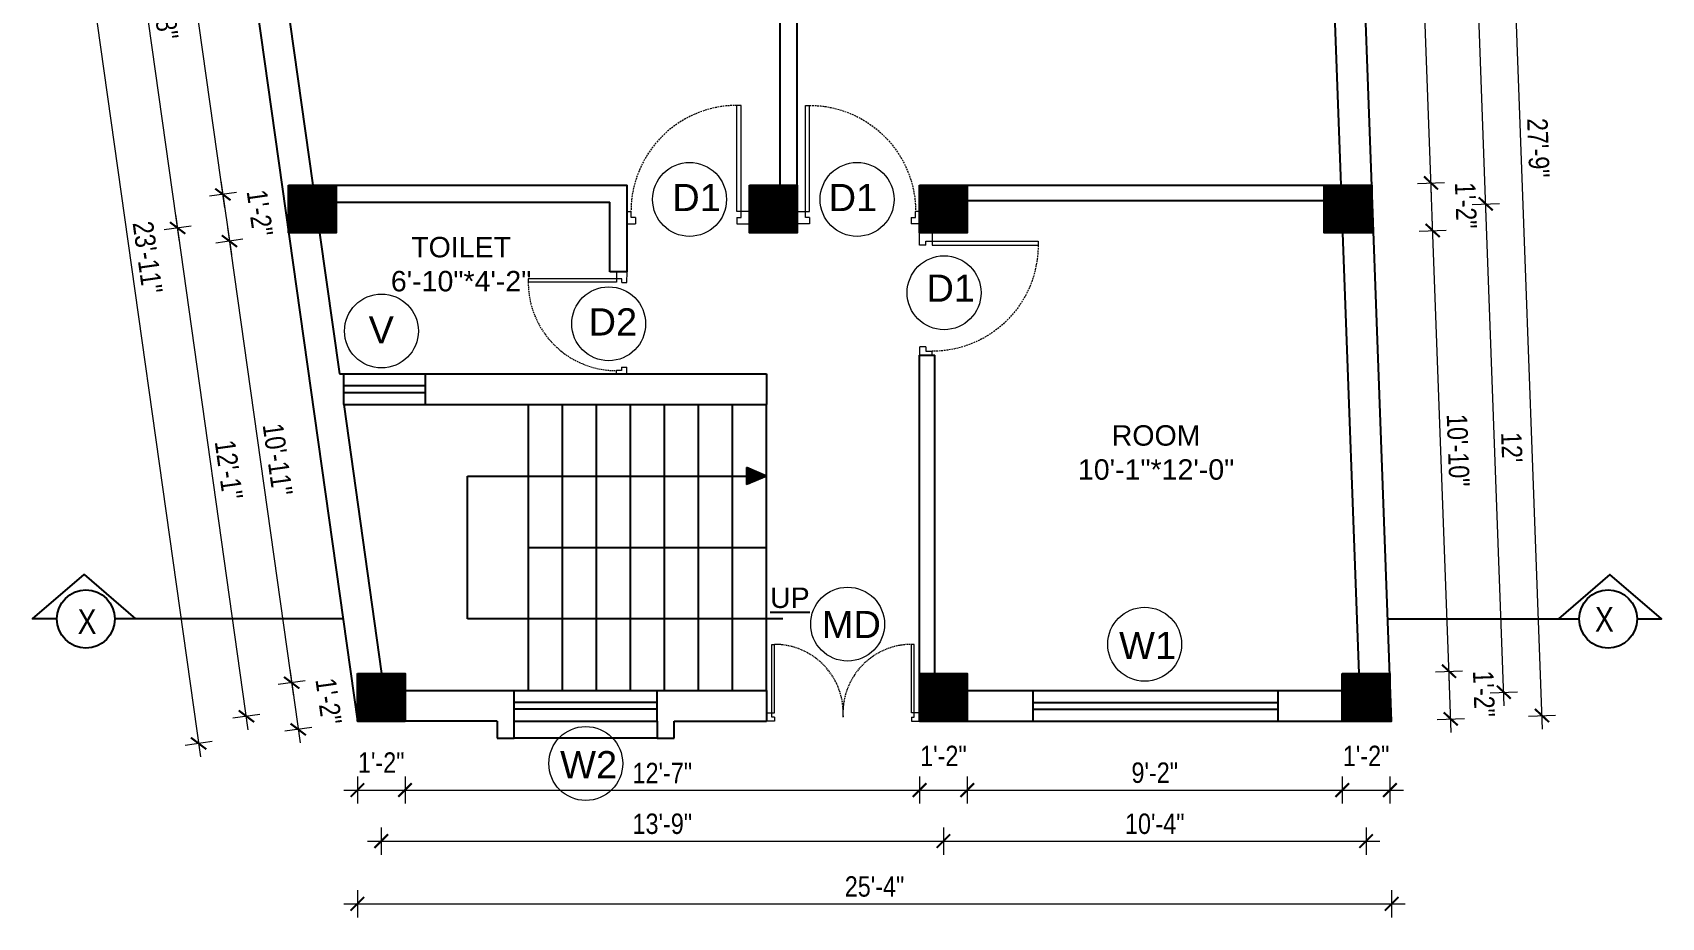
# Model space of a CAD drawing. Header units: inches. Extents: x -5142662 to -4941318, y -3361958 to -3160563.
# Drawn here: x -5002306.5 to -5001827.8, y -3261370.7 to -3261110.6 of the extents above; entities that cross this region are included whole.
import ezdxf

# ---------------------------------------------------------------- set-up
doc = ezdxf.new("R2010")
doc.units = ezdxf.units.IN
doc.header["$LTSCALE"] = 2
doc.header["$MEASUREMENT"] = 0
doc.header["$PDMODE"] = 34
doc.linetypes.add('HIDDEN', pattern=[0.375, 0.25, -0.125])
doc.layers.get('0').update_dxf_attribs({"linetype": 'CONTINUOUS'})
doc.layers.get('DEFPOINTS').update_dxf_attribs({"color": 141, "linetype": 'CONTINUOUS'})
doc.layers.add('A-Hatch', color=7, linetype='CONTINUOUS')
for name, color, linetype, lineweight in [('Annotate-Lite.w', 177, 'CONTINUOUS', 9), ('DIM 1-100', 4, 'CONTINUOUS', 13), ('Door-Window.w', 4, 'CONTINUOUS', 15), ('TEXT', 181, 'CONTINUOUS', 25)]:
    doc.layers.add(name, color=color, linetype=linetype, lineweight=lineweight)
doc.styles.add('ARAIL', font='ARIALN.TTF')
doc.styles.add('arial.', font='arial.ttf')
doc.styles.add('gaurav', font='arial.ttf')
doc.styles.get("Standard").update_dxf_attribs({"font": 'ARIALN.TTF'})
doc.dimstyles.new('1 by 96', dxfattribs={"dimtxt": 6, "dimasz": 4, "dimexe": 4, "dimexo": 4, "dimgap": 2, "dimtad": 1, "dimdec": 0, "dimzin": 0, "dimdsep": 46, "dimlunit": 4, "dimtxsty": 'Standard', "dimblk": 'ARCHTICK', "dimcen": 0, "dimdle": 4, "dimadec": 0, "dimazin": 0, "dimtfac": 1, "dimtdec": 0, "dimtix": 1, "dimtofl": 0, "dimtmove": 1, "dimatfit": 3, "dimldrblk": 'ARCHTICK', "dimfxl": 4, "dimfxlon": 1, "dimtolj": 1, "dimtzin": 0, "dimlwd": -1, "dimlwe": -1, "dimarcsym": 0})

# ---------------------------------------------------------------- blocks, each defined once
blk = doc.blocks.new('3-0')
at = {"ltscale": 3}
for p, q in [((11063.05, 10097.68), (11065.97, 10099.9)), ((11065.25, 10097.81), (11066.71, 10098.92)), ((11065.97, 10099.9), (11066.71, 10098.92)), ((11063.05, 10097.68), (11064.53, 10095.73)), ((11065.99, 10096.84), (11064.53, 10095.73)), ((11065.99, 10096.84), (11065.25, 10097.81)), ((11085.5, 10074.13), (11110.32, 10092.96)), ((11086.24, 10073.15), (11111.05, 10091.97)), ((11111.05, 10091.97), (11110.32, 10092.96)), ((11084.04, 10073.02), (11082.57, 10071.91)), ((11082.57, 10071.91), (11084.79, 10068.98)), ((11084.04, 10073.02), (11084.78, 10072.04)), ((11084.78, 10072.04), (11086.24, 10073.15)), ((11084.79, 10068.98), (11087.72, 10071.2)), ((11086.24, 10073.15), (11085.5, 10074.13)), ((11087.72, 10071.2), (11086.24, 10073.15))]:
    blk.add_line(p, q, dxfattribs=at)
at = {"layer": 'Door-Window.w', "color": 9, "linetype": 'HIDDEN', "lineweight": 18}
blk.add_arc((11085.5, 10074.13), 31.16, 37.1906, 127.1465, dxfattribs=at)
blk = doc.blocks.new('FDFDRE')
at = {"ltscale": 3}
for p, q in [((165701.11, -58637.82), (165701.1, -58641.5)), ((165704.78, -58637.83), (165701.11, -58637.82)), ((165704.78, -58639.66), (165703.55, -58639.66)), ((165703.55, -58639.66), (165703.55, -58641.5)), ((165704.78, -58639.66), (165704.78, -58637.83)), ((165766.98, -58637.83), (165770.65, -58637.82)), ((165766.98, -58639.66), (165766.98, -58637.83)), ((165766.98, -58639.66), (165768.2, -58639.66)), ((165768.2, -58639.66), (165768.2, -58641.5)), ((165770.65, -58637.82), (165770.65, -58641.5)), ((165701.1, -58641.5), (165703.55, -58641.5)), ((165703.55, -58641.5), (165703.53, -58672.63)), ((165703.55, -58641.5), (165704.78, -58641.5)), ((165704.78, -58641.5), (165704.76, -58672.65)), ((165766.98, -58641.5), (165767, -58672.65)), ((165768.2, -58641.5), (165766.98, -58641.5)), ((165770.65, -58641.5), (165768.2, -58641.5)), ((165768.2, -58641.5), (165768.22, -58672.63)), ((165703.53, -58672.63), (165704.76, -58672.65)), ((165768.22, -58672.63), (165767, -58672.65))]:
    blk.add_line(p, q, dxfattribs=at)
at = {"layer": 'Door-Window.w', "color": 9, "linetype": 'HIDDEN', "lineweight": 18}
for centre, start, end in [((165704.78, -58641.5), 269.96183, 3.38353), ((165766.98, -58641.5), 176.61647, 270.03817)]:
    blk.add_arc(centre, 31.16, start, end, dxfattribs=at)
blk = doc.blocks.new('_ArchTick')
at = {"color": 0, "linetype": 'ByBlock', "const_width": 0.15}
blk.add_lwpolyline([(-0.5, -0.5), (0.5, 0.5)], dxfattribs=at)
blk = doc.blocks.new('*D1563')
at = {"layer": 'DEFPOINTS', "color": 0, "ltscale": 0.5, "transparency": 16777216}
for p in [(-5002211.04, -3261312.96), (-5002197.04, -3261312.96), (-5002197.04, -3261333.23)]:
    blk.add_point(p, dxfattribs=at)
at = {"layer": 'DIM 1-100', "color": 0, "ltscale": 0.5, "transparency": 16777216}
for p, q in [((-5002211.04, -3261329.23), (-5002211.04, -3261337.23)), ((-5002197.04, -3261329.23), (-5002197.04, -3261337.23)), ((-5002215.04, -3261333.23), (-5002193.04, -3261333.23))]:
    blk.add_line(p, q, dxfattribs=at)
at = {"layer": 'DIM 1-100', "color": 0, "ltscale": 0.5, "transparency": 16777216, "xscale": 4, "yscale": 4, "zscale": 4, "rotation": 180}
blk.add_blockref('_ArchTick', (-5002211.04, -3261333.23), dxfattribs=at)
at = {"layer": 'DIM 1-100', "color": 0, "ltscale": 0.5, "transparency": 16777216, "xscale": 4, "yscale": 4, "zscale": 4}
blk.add_blockref('_ArchTick', (-5002197.04, -3261333.23), dxfattribs=at)
at = {"layer": 'DIM 1-100', "color": 0, "ltscale": 0.5, "transparency": 16777216, "insert": (-5002204.04, -3261325.15), "char_height": 6, "attachment_point": 5}
blk.add_mtext('\\A1;1\'-2"', dxfattribs=at)
blk = doc.blocks.new('*D1564')
at = {"layer": 'DEFPOINTS', "color": 0, "ltscale": 0.5, "transparency": 16777216}
for p in [(-5002197.04, -3261312.96), (-5002045.8, -3261312.96), (-5002045.8, -3261333.23)]:
    blk.add_point(p, dxfattribs=at)
at = {"layer": 'DIM 1-100', "color": 0, "ltscale": 0.5, "transparency": 16777216}
for p, q in [((-5002197.04, -3261329.23), (-5002197.04, -3261337.23)), ((-5002045.8, -3261329.23), (-5002045.8, -3261337.23)), ((-5002201.04, -3261333.23), (-5002041.8, -3261333.23))]:
    blk.add_line(p, q, dxfattribs=at)
at = {"layer": 'DIM 1-100', "color": 0, "ltscale": 0.5, "transparency": 16777216, "xscale": 4, "yscale": 4, "zscale": 4, "rotation": 180}
blk.add_blockref('_ArchTick', (-5002197.04, -3261333.23), dxfattribs=at)
at = {"layer": 'DIM 1-100', "color": 0, "ltscale": 0.5, "transparency": 16777216, "xscale": 4, "yscale": 4, "zscale": 4}
blk.add_blockref('_ArchTick', (-5002045.8, -3261333.23), dxfattribs=at)
at = {"layer": 'DIM 1-100', "color": 0, "ltscale": 0.5, "transparency": 16777216, "insert": (-5002121.42, -3261328.22), "char_height": 6, "attachment_point": 5}
blk.add_mtext('\\A1;12\'-7"', dxfattribs=at)
blk = doc.blocks.new('*D1565')
at = {"layer": 'DEFPOINTS', "color": 0, "ltscale": 0.5, "transparency": 16777216}
for p in [(-5002045.8, -3261312.96), (-5002031.8, -3261312.96), (-5002031.8, -3261333.23)]:
    blk.add_point(p, dxfattribs=at)
at = {"layer": 'DIM 1-100', "color": 0, "ltscale": 0.5, "transparency": 16777216}
for p, q in [((-5002045.8, -3261329.23), (-5002045.8, -3261337.23)), ((-5002031.8, -3261329.23), (-5002031.8, -3261337.23)), ((-5002049.8, -3261333.23), (-5002027.8, -3261333.23))]:
    blk.add_line(p, q, dxfattribs=at)
at = {"layer": 'DIM 1-100', "color": 0, "ltscale": 0.5, "transparency": 16777216, "xscale": 4, "yscale": 4, "zscale": 4, "rotation": 180}
blk.add_blockref('_ArchTick', (-5002045.8, -3261333.23), dxfattribs=at)
at = {"layer": 'DIM 1-100', "color": 0, "ltscale": 0.5, "transparency": 16777216, "xscale": 4, "yscale": 4, "zscale": 4}
blk.add_blockref('_ArchTick', (-5002031.8, -3261333.23), dxfattribs=at)
at = {"layer": 'DIM 1-100', "color": 0, "ltscale": 0.5, "transparency": 16777216, "insert": (-5002038.8, -3261323.2), "char_height": 6, "attachment_point": 5}
blk.add_mtext('\\A1;1\'-2"', dxfattribs=at)
blk = doc.blocks.new('*D1566')
at = {"layer": 'DEFPOINTS', "color": 0, "ltscale": 0.5, "transparency": 16777216}
for p in [(-5002031.8, -3261312.96), (-5001921.57, -3261312.96), (-5001921.57, -3261333.23)]:
    blk.add_point(p, dxfattribs=at)
at = {"layer": 'DIM 1-100', "color": 0, "ltscale": 0.5, "transparency": 16777216}
for p, q in [((-5002031.8, -3261329.23), (-5002031.8, -3261337.23)), ((-5001921.57, -3261329.23), (-5001921.57, -3261337.23)), ((-5002035.8, -3261333.23), (-5001917.57, -3261333.23))]:
    blk.add_line(p, q, dxfattribs=at)
at = {"layer": 'DIM 1-100', "color": 0, "ltscale": 0.5, "transparency": 16777216, "xscale": 4, "yscale": 4, "zscale": 4, "rotation": 180}
blk.add_blockref('_ArchTick', (-5002031.8, -3261333.23), dxfattribs=at)
at = {"layer": 'DIM 1-100', "color": 0, "ltscale": 0.5, "transparency": 16777216, "xscale": 4, "yscale": 4, "zscale": 4}
blk.add_blockref('_ArchTick', (-5001921.57, -3261333.23), dxfattribs=at)
at = {"layer": 'DIM 1-100', "color": 0, "ltscale": 0.5, "transparency": 16777216, "insert": (-5001976.69, -3261328.17), "char_height": 6, "attachment_point": 5}
blk.add_mtext('\\A1;9\'-2"', dxfattribs=at)
blk = doc.blocks.new('*D1567')
at = {"layer": 'DEFPOINTS', "color": 0, "ltscale": 0.5, "transparency": 16777216}
for p in [(-5001921.57, -3261312.96), (-5001907.57, -3261312.96), (-5001907.57, -3261333.23)]:
    blk.add_point(p, dxfattribs=at)
at = {"layer": 'DIM 1-100', "color": 0, "ltscale": 0.5, "transparency": 16777216}
for p, q in [((-5001921.57, -3261329.23), (-5001921.57, -3261337.23)), ((-5001907.57, -3261329.23), (-5001907.57, -3261337.23)), ((-5001925.57, -3261333.23), (-5001903.57, -3261333.23))]:
    blk.add_line(p, q, dxfattribs=at)
at = {"layer": 'DIM 1-100', "color": 0, "ltscale": 0.5, "transparency": 16777216, "xscale": 4, "yscale": 4, "zscale": 4, "rotation": 180}
blk.add_blockref('_ArchTick', (-5001921.57, -3261333.23), dxfattribs=at)
at = {"layer": 'DIM 1-100', "color": 0, "ltscale": 0.5, "transparency": 16777216, "xscale": 4, "yscale": 4, "zscale": 4}
blk.add_blockref('_ArchTick', (-5001907.57, -3261333.23), dxfattribs=at)
at = {"layer": 'DIM 1-100', "color": 0, "ltscale": 0.5, "transparency": 16777216, "insert": (-5001914.57, -3261323.2), "char_height": 6, "attachment_point": 5}
blk.add_mtext('\\A1;1\'-2"', dxfattribs=at)
blk = doc.blocks.new('*D1568')
at = {"layer": 'DEFPOINTS', "color": 0, "ltscale": 0.5, "transparency": 16777216}
for p in [(-5002266.51, -3261045.17), (-5002249.11, -3261042.72), (-5002231.25, -3261155.46)]:
    blk.add_point(p, dxfattribs=at)
at = {"layer": 'DIM 1-100', "color": 0, "ltscale": 0.5, "transparency": 16777216}
for p, q in [((-5002262.54, -3261044.61), (-5002270.47, -3261045.73)), ((-5002250.03, -3261162.15), (-5002267.06, -3261041.21)), ((-5002246.62, -3261157.63), (-5002254.55, -3261158.74))]:
    blk.add_line(p, q, dxfattribs=at)
at = {"layer": 'DIM 1-100', "color": 0, "ltscale": 0.5, "transparency": 16777216, "xscale": 4, "yscale": 4, "zscale": 4}
for p, rotation in [((-5002266.51, -3261045.17), 98.01894551890229), ((-5002250.58, -3261158.19), 278.0189455189023)]:
    blk.add_blockref('_ArchTick', p, dxfattribs=dict(at, rotation=rotation))
at = {"layer": 'DIM 1-100', "color": 0, "ltscale": 0.5, "transparency": 16777216, "insert": (-5002253.53, -3261100.97), "char_height": 6, "attachment_point": 5, "rotation": 278.0189}
blk.add_mtext('\\A1;9\'-6"', dxfattribs=at)
blk = doc.blocks.new('*D1570')
at = {"layer": 'DEFPOINTS', "color": 0, "ltscale": 0.5, "transparency": 16777216}
for p in [(-5002231.25, -3261155.46), (-5002231.25, -3261169.46), (-5002248.65, -3261171.91)]:
    blk.add_point(p, dxfattribs=at)
at = {"layer": 'DIM 1-100', "color": 0, "ltscale": 0.5, "transparency": 16777216}
for p, q in [((-5002251.14, -3261154.23), (-5002248.09, -3261175.87)), ((-5002246.62, -3261157.63), (-5002254.55, -3261158.74)), ((-5002244.69, -3261171.36), (-5002252.61, -3261172.47))]:
    blk.add_line(p, q, dxfattribs=at)
at = {"layer": 'DIM 1-100', "color": 0, "ltscale": 0.5, "transparency": 16777216, "xscale": 4, "yscale": 4, "zscale": 4}
for p, rotation in [((-5002250.58, -3261158.19), 98.01894551890229), ((-5002248.65, -3261171.91), 278.0189455189023)]:
    blk.add_blockref('_ArchTick', p, dxfattribs=dict(at, rotation=rotation))
at = {"layer": 'DIM 1-100', "color": 0, "ltscale": 0.5, "transparency": 16777216, "insert": (-5002239.69, -3261163.65), "char_height": 6, "attachment_point": 5, "rotation": 278.0189}
blk.add_mtext('\\A1;1\'-2"', dxfattribs=at)
blk = doc.blocks.new('*D1571')
at = {"layer": 'DEFPOINTS', "color": 0, "ltscale": 0.5, "transparency": 16777216}
for p in [(-5002231.25, -3261169.46), (-5002211.04, -3261298.96), (-5002230.37, -3261301.69)]:
    blk.add_point(p, dxfattribs=at)
at = {"layer": 'DIM 1-100', "color": 0, "ltscale": 0.5, "transparency": 16777216}
for p, q in [((-5002249.21, -3261167.95), (-5002229.81, -3261305.65)), ((-5002244.69, -3261171.36), (-5002252.61, -3261172.47)), ((-5002226.41, -3261301.13), (-5002234.33, -3261302.24))]:
    blk.add_line(p, q, dxfattribs=at)
at = {"layer": 'DIM 1-100', "color": 0, "ltscale": 0.5, "transparency": 16777216, "xscale": 4, "yscale": 4, "zscale": 4}
for p, rotation in [((-5002248.65, -3261171.91), 98.01894551890229), ((-5002230.37, -3261301.69), 278.0189455189023)]:
    blk.add_blockref('_ArchTick', p, dxfattribs=dict(at, rotation=rotation))
at = {"layer": 'DIM 1-100', "color": 0, "ltscale": 0.5, "transparency": 16777216, "insert": (-5002234.5, -3261236.09), "char_height": 6, "attachment_point": 5, "rotation": 278.0189}
blk.add_mtext('\\A1;10\'-11"', dxfattribs=at)
blk = doc.blocks.new('*D1572')
at = {"layer": 'DEFPOINTS', "color": 0, "ltscale": 0.5, "transparency": 16777216}
for p in [(-5002211.04, -3261298.96), (-5002211.04, -3261312.96), (-5002228.43, -3261315.41)]:
    blk.add_point(p, dxfattribs=at)
at = {"layer": 'DIM 1-100', "color": 0, "ltscale": 0.5, "transparency": 16777216}
for p, q in [((-5002230.93, -3261297.73), (-5002227.88, -3261319.37)), ((-5002226.41, -3261301.13), (-5002234.33, -3261302.24)), ((-5002224.47, -3261314.86), (-5002232.4, -3261315.97))]:
    blk.add_line(p, q, dxfattribs=at)
at = {"layer": 'DIM 1-100', "color": 0, "ltscale": 0.5, "transparency": 16777216, "xscale": 4, "yscale": 4, "zscale": 4}
for p, rotation in [((-5002230.37, -3261301.69), 98.01894551890229), ((-5002228.43, -3261315.41), 278.0189455189023)]:
    blk.add_blockref('_ArchTick', p, dxfattribs=dict(at, rotation=rotation))
at = {"layer": 'DIM 1-100', "color": 0, "ltscale": 0.5, "transparency": 16777216, "insert": (-5002219.47, -3261307.15), "char_height": 6, "attachment_point": 5, "rotation": 278.0189}
blk.add_mtext('\\A1;1\'-2"', dxfattribs=at)
blk = doc.blocks.new('*D1573')
at = {"layer": 'DEFPOINTS', "color": 0, "ltscale": 0.5, "transparency": 16777216}
for p in [(-5002224.25, -3261162.46), (-5002263.88, -3261168.05), (-5002204.04, -3261305.96)]:
    blk.add_point(p, dxfattribs=at)
at = {"layer": 'DIM 1-100', "color": 0, "ltscale": 0.5, "transparency": 16777216}
for p, q in [((-5002243.11, -3261315.51), (-5002264.44, -3261164.08)), ((-5002259.92, -3261167.49), (-5002267.84, -3261168.6)), ((-5002239.7, -3261310.99), (-5002247.63, -3261312.1))]:
    blk.add_line(p, q, dxfattribs=at)
at = {"layer": 'DIM 1-100', "color": 0, "ltscale": 0.5, "transparency": 16777216, "xscale": 4, "yscale": 4, "zscale": 4}
for p, rotation in [((-5002263.88, -3261168.05), 98.01894551876403), ((-5002243.66, -3261311.55), 278.018945518764)]:
    blk.add_blockref('_ArchTick', p, dxfattribs=dict(at, rotation=rotation))
at = {"layer": 'DIM 1-100', "color": 0, "ltscale": 0.5, "transparency": 16777216, "insert": (-5002248.81, -3261239.1), "char_height": 6, "attachment_point": 5, "rotation": 278.0189}
blk.add_mtext('\\A1;12\'-1"', dxfattribs=at)
blk = doc.blocks.new('*D1574')
at = {"layer": 'DEFPOINTS', "color": 0, "ltscale": 0.5, "transparency": 16777216}
for p in [(-5002242.11, -3261035.72), (-5002281.74, -3261041.3), (-5002224.25, -3261162.46)]:
    blk.add_point(p, dxfattribs=at)
at = {"layer": 'DIM 1-100', "color": 0, "ltscale": 0.5, "transparency": 16777216}
for p, q in [((-5002263.32, -3261172.01), (-5002282.29, -3261037.34)), ((-5002277.77, -3261040.74), (-5002285.7, -3261041.86)), ((-5002259.92, -3261167.49), (-5002267.84, -3261168.6))]:
    blk.add_line(p, q, dxfattribs=at)
at = {"layer": 'DIM 1-100', "color": 0, "ltscale": 0.5, "transparency": 16777216, "xscale": 4, "yscale": 4, "zscale": 4}
for p, rotation in [((-5002281.74, -3261041.3), 98.01894551877217), ((-5002263.88, -3261168.05), 278.0189455187722)]:
    blk.add_blockref('_ArchTick', p, dxfattribs=dict(at, rotation=rotation))
at = {"layer": 'DIM 1-100', "color": 0, "ltscale": 0.5, "transparency": 16777216, "insert": (-5002267.79, -3261103.97), "char_height": 6, "attachment_point": 5, "rotation": 278.0189}
blk.add_mtext('\\A1;10\'-8"', dxfattribs=at)
blk = doc.blocks.new('*D1575')
at = {"layer": 'DEFPOINTS', "color": 0, "ltscale": 0.5, "transparency": 16777216}
for p in [(-5002251.08, -3261028.72), (-5002211.04, -3261312.96), (-5002257.71, -3261319.54)]:
    blk.add_point(p, dxfattribs=at)
at = {"layer": 'DIM 1-100', "color": 0, "ltscale": 0.5, "transparency": 16777216}
for p, q in [((-5002293.79, -3261034.74), (-5002301.71, -3261035.85)), ((-5002298.31, -3261031.33), (-5002257.15, -3261323.5)), ((-5002253.75, -3261318.98), (-5002261.67, -3261320.1))]:
    blk.add_line(p, q, dxfattribs=at)
at = {"layer": 'DIM 1-100', "color": 0, "ltscale": 0.5, "transparency": 16777216, "xscale": 4, "yscale": 4, "zscale": 4}
for p, rotation in [((-5002297.75, -3261035.3), 98.01894551889016), ((-5002257.71, -3261319.54), 278.0189455188902)]:
    blk.add_blockref('_ArchTick', p, dxfattribs=dict(at, rotation=rotation))
at = {"layer": 'DIM 1-100', "color": 0, "ltscale": 0.5, "transparency": 16777216, "insert": (-5002272.72, -3261176.71), "char_height": 6, "attachment_point": 5, "rotation": 278.0189}
blk.add_mtext('\\A1;23\'-11"', dxfattribs=at)
blk = doc.blocks.new('*D1576')
at = {"layer": 'DEFPOINTS', "color": 0, "ltscale": 0.5, "transparency": 16777216}
for p in [(-5002204.04, -3261305.96), (-5002038.8, -3261305.96), (-5002038.8, -3261348.24)]:
    blk.add_point(p, dxfattribs=at)
at = {"layer": 'DIM 1-100', "color": 0, "ltscale": 0.5, "transparency": 16777216}
for p, q in [((-5002204.04, -3261344.24), (-5002204.04, -3261352.24)), ((-5002038.8, -3261344.24), (-5002038.8, -3261352.24)), ((-5002208.04, -3261348.24), (-5002034.8, -3261348.24))]:
    blk.add_line(p, q, dxfattribs=at)
at = {"layer": 'DIM 1-100', "color": 0, "ltscale": 0.5, "transparency": 16777216, "xscale": 4, "yscale": 4, "zscale": 4, "rotation": 180}
blk.add_blockref('_ArchTick', (-5002204.04, -3261348.24), dxfattribs=at)
at = {"layer": 'DIM 1-100', "color": 0, "ltscale": 0.5, "transparency": 16777216, "xscale": 4, "yscale": 4, "zscale": 4}
blk.add_blockref('_ArchTick', (-5002038.8, -3261348.24), dxfattribs=at)
at = {"layer": 'DIM 1-100', "color": 0, "ltscale": 0.5, "transparency": 16777216, "insert": (-5002121.42, -3261343.18), "char_height": 6, "attachment_point": 5}
blk.add_mtext('\\A1;13\'-9"', dxfattribs=at)
blk = doc.blocks.new('*D1577')
at = {"layer": 'DEFPOINTS', "color": 0, "ltscale": 0.5, "transparency": 16777216}
for p in [(-5002038.8, -3261305.96), (-5001914.57, -3261305.98), (-5001914.57, -3261348.24)]:
    blk.add_point(p, dxfattribs=at)
at = {"layer": 'DIM 1-100', "color": 0, "ltscale": 0.5, "transparency": 16777216}
for p, q in [((-5002038.8, -3261344.24), (-5002038.8, -3261352.24)), ((-5001914.57, -3261344.24), (-5001914.57, -3261352.24)), ((-5002042.8, -3261348.24), (-5001910.57, -3261348.24))]:
    blk.add_line(p, q, dxfattribs=at)
at = {"layer": 'DIM 1-100', "color": 0, "ltscale": 0.5, "transparency": 16777216, "xscale": 4, "yscale": 4, "zscale": 4, "rotation": 180}
blk.add_blockref('_ArchTick', (-5002038.8, -3261348.24), dxfattribs=at)
at = {"layer": 'DIM 1-100', "color": 0, "ltscale": 0.5, "transparency": 16777216, "xscale": 4, "yscale": 4, "zscale": 4}
blk.add_blockref('_ArchTick', (-5001914.57, -3261348.24), dxfattribs=at)
at = {"layer": 'DIM 1-100', "color": 0, "ltscale": 0.5, "transparency": 16777216, "insert": (-5001976.69, -3261343.18), "char_height": 6, "attachment_point": 5}
blk.add_mtext('\\A1;10\'-4"', dxfattribs=at)
blk = doc.blocks.new('*D1578')
at = {"layer": 'DEFPOINTS', "color": 0, "ltscale": 0.5, "transparency": 16777216}
for p in [(-5002211.04, -3261312.96), (-5001907.06, -3261312.96), (-5001907.06, -3261366.66)]:
    blk.add_point(p, dxfattribs=at)
at = {"layer": 'DIM 1-100', "color": 0, "ltscale": 0.5, "transparency": 16777216}
for p, q in [((-5002211.04, -3261362.66), (-5002211.04, -3261370.66)), ((-5001907.06, -3261362.66), (-5001907.06, -3261370.66)), ((-5002215.04, -3261366.66), (-5001903.06, -3261366.66))]:
    blk.add_line(p, q, dxfattribs=at)
at = {"layer": 'DIM 1-100', "color": 0, "ltscale": 0.5, "transparency": 16777216, "xscale": 4, "yscale": 4, "zscale": 4, "rotation": 180}
blk.add_blockref('_ArchTick', (-5002211.04, -3261366.66), dxfattribs=at)
at = {"layer": 'DIM 1-100', "color": 0, "ltscale": 0.5, "transparency": 16777216, "xscale": 4, "yscale": 4, "zscale": 4}
blk.add_blockref('_ArchTick', (-5001907.06, -3261366.66), dxfattribs=at)
at = {"layer": 'DIM 1-100', "color": 0, "ltscale": 0.5, "transparency": 16777216, "insert": (-5002059.05, -3261361.6), "char_height": 6, "attachment_point": 5}
blk.add_mtext('\\A1;25\'-4"', dxfattribs=at)
blk = doc.blocks.new('*D1579')
at = {"layer": 'DEFPOINTS', "color": 0, "ltscale": 0.5, "transparency": 16777216}
for p in [(-5001907.57, -3261298.96), (-5001890.2, -3261298.32), (-5001907.06, -3261312.96)]:
    blk.add_point(p, dxfattribs=at)
at = {"layer": 'DIM 1-100', "color": 0, "ltscale": 0.5, "transparency": 16777216}
for p, q in [((-5001889.54, -3261316.32), (-5001890.35, -3261294.32)), ((-5001894.2, -3261298.47), (-5001886.21, -3261298.17)), ((-5001893.68, -3261312.47), (-5001885.69, -3261312.17))]:
    blk.add_line(p, q, dxfattribs=at)
at = {"layer": 'DIM 1-100', "color": 0, "ltscale": 0.5, "transparency": 16777216, "xscale": 4, "yscale": 4, "zscale": 4}
for p, rotation in [((-5001890.2, -3261298.32), 92.11435361987118), ((-5001889.69, -3261312.32), 272.1143536198712)]:
    blk.add_blockref('_ArchTick', p, dxfattribs=dict(at, rotation=rotation))
at = {"layer": 'DIM 1-100', "color": 0, "ltscale": 0.5, "transparency": 16777216, "insert": (-5001879.93, -3261304.95), "char_height": 6, "attachment_point": 5, "rotation": 272.1144}
blk.add_mtext('\\A1;1\'-2"', dxfattribs=at)
blk = doc.blocks.new('*D1580')
at = {"layer": 'DEFPOINTS', "color": 0, "ltscale": 0.5, "transparency": 16777216}
for p in [(-5001912.87, -3261169.46), (-5001894.99, -3261168.8), (-5001907.57, -3261298.96)]:
    blk.add_point(p, dxfattribs=at)
at = {"layer": 'DIM 1-100', "color": 0, "ltscale": 0.5, "transparency": 16777216}
for p, q in [((-5001890.06, -3261302.32), (-5001895.13, -3261164.81)), ((-5001898.98, -3261168.95), (-5001890.99, -3261168.66)), ((-5001894.2, -3261298.47), (-5001886.21, -3261298.17))]:
    blk.add_line(p, q, dxfattribs=at)
at = {"layer": 'DIM 1-100', "color": 0, "ltscale": 0.5, "transparency": 16777216, "xscale": 4, "yscale": 4, "zscale": 4}
for p, rotation in [((-5001894.99, -3261168.8), 92.11435361988055), ((-5001890.2, -3261298.32), 272.1143536198805)]:
    blk.add_blockref('_ArchTick', p, dxfattribs=dict(at, rotation=rotation))
at = {"layer": 'DIM 1-100', "color": 0, "ltscale": 0.5, "transparency": 16777216, "insert": (-5001887.54, -3261233.38), "char_height": 6, "attachment_point": 5, "rotation": 272.1144}
blk.add_mtext('\\A1;10\'-10"', dxfattribs=at)
blk = doc.blocks.new('*D1581')
at = {"layer": 'DEFPOINTS', "color": 0, "ltscale": 0.5, "transparency": 16777216}
for p in [(-5001912.87, -3261155.46), (-5001895.5, -3261154.82), (-5001912.87, -3261169.46)]:
    blk.add_point(p, dxfattribs=at)
at = {"layer": 'DIM 1-100', "color": 0, "ltscale": 0.5, "transparency": 16777216}
for p, q in [((-5001894.84, -3261172.8), (-5001895.65, -3261150.82)), ((-5001899.5, -3261154.97), (-5001891.51, -3261154.67)), ((-5001898.98, -3261168.95), (-5001890.99, -3261168.66))]:
    blk.add_line(p, q, dxfattribs=at)
at = {"layer": 'DIM 1-100', "color": 0, "ltscale": 0.5, "transparency": 16777216, "xscale": 4, "yscale": 4, "zscale": 4}
for p, rotation in [((-5001895.5, -3261154.82), 92.11435361988055), ((-5001894.99, -3261168.8), 272.1143536198805)]:
    blk.add_blockref('_ArchTick', p, dxfattribs=dict(at, rotation=rotation))
at = {"layer": 'DIM 1-100', "color": 0, "ltscale": 0.5, "transparency": 16777216, "insert": (-5001885.23, -3261161.44), "char_height": 6, "attachment_point": 5, "rotation": 272.1144}
blk.add_mtext('\\A1;1\'-2"', dxfattribs=at)
blk = doc.blocks.new('*D1582')
at = {"layer": 'DEFPOINTS', "color": 0, "ltscale": 0.5, "transparency": 16777216}
for p in [(-5001919.36, -3260995.78), (-5001901.4, -3260995.12), (-5001912.87, -3261155.46)]:
    blk.add_point(p, dxfattribs=at)
at = {"layer": 'DIM 1-100', "color": 0, "ltscale": 0.5, "transparency": 16777216}
for p, q in [((-5001895.35, -3261158.82), (-5001901.55, -3260991.12)), ((-5001905.4, -3260995.27), (-5001897.4, -3260994.97)), ((-5001899.5, -3261154.97), (-5001891.51, -3261154.67))]:
    blk.add_line(p, q, dxfattribs=at)
at = {"layer": 'DIM 1-100', "color": 0, "ltscale": 0.5, "transparency": 16777216, "xscale": 4, "yscale": 4, "zscale": 4}
for p, rotation in [((-5001901.4, -3260995.12), 92.11435361988055), ((-5001895.5, -3261154.82), 272.1143536198805)]:
    blk.add_blockref('_ArchTick', p, dxfattribs=dict(at, rotation=rotation))
at = {"layer": 'DIM 1-100', "color": 0, "ltscale": 0.5, "transparency": 16777216, "insert": (-5001893.39, -3261074.78), "char_height": 6, "attachment_point": 5, "rotation": 272.1144}
blk.add_mtext('\\A1;13\'-4"', dxfattribs=at)
blk = doc.blocks.new('*D1584')
at = {"layer": 'DEFPOINTS', "color": 0, "ltscale": 0.5, "transparency": 16777216}
for p in [(-5001919.87, -3261162.46), (-5001879.4, -3261160.97), (-5001914.57, -3261305.96)]:
    blk.add_point(p, dxfattribs=at)
at = {"layer": 'DIM 1-100', "color": 0, "ltscale": 0.5, "transparency": 16777216}
for p, q in [((-5001873.96, -3261308.47), (-5001879.55, -3261156.97)), ((-5001883.4, -3261161.12), (-5001875.41, -3261160.82)), ((-5001878.1, -3261304.62), (-5001870.11, -3261304.32))]:
    blk.add_line(p, q, dxfattribs=at)
at = {"layer": 'DIM 1-100', "color": 0, "ltscale": 0.5, "transparency": 16777216, "xscale": 4, "yscale": 4, "zscale": 4}
for p, rotation in [((-5001879.4, -3261160.97), 92.11435361966569), ((-5001874.1, -3261304.47), 272.1143536196657)]:
    blk.add_blockref('_ArchTick', p, dxfattribs=dict(at, rotation=rotation))
at = {"layer": 'DIM 1-100', "color": 0, "ltscale": 0.5, "transparency": 16777216, "insert": (-5001871.74, -3261232.53), "char_height": 6, "attachment_point": 5, "rotation": 272.1144}
blk.add_mtext("\\A1;12'", dxfattribs=at)
blk = doc.blocks.new('*D1585')
at = {"layer": 'DEFPOINTS', "color": 0, "ltscale": 0.5, "transparency": 16777216}
for p in [(-5001885.82, -3260987.28), (-5001926.36, -3260988.78), (-5001919.87, -3261162.46)]:
    blk.add_point(p, dxfattribs=at)
at = {"layer": 'DIM 1-100', "color": 0, "ltscale": 0.5, "transparency": 16777216}
for p, q in [((-5001879.26, -3261164.97), (-5001885.96, -3260983.29)), ((-5001889.81, -3260987.43), (-5001881.82, -3260987.14)), ((-5001883.4, -3261161.12), (-5001875.41, -3261160.82))]:
    blk.add_line(p, q, dxfattribs=at)
at = {"layer": 'DIM 1-100', "color": 0, "ltscale": 0.5, "transparency": 16777216, "xscale": 4, "yscale": 4, "zscale": 4}
for p, rotation in [((-5001885.82, -3260987.28), 92.11435361967206), ((-5001879.4, -3261160.97), 272.114353619672)]:
    blk.add_blockref('_ArchTick', p, dxfattribs=dict(at, rotation=rotation))
at = {"layer": 'DIM 1-100', "color": 0, "ltscale": 0.5, "transparency": 16777216, "insert": (-5001877.55, -3261073.94), "char_height": 6, "attachment_point": 5, "rotation": 272.1144}
blk.add_mtext('\\A1;14\'-6"', dxfattribs=at)
blk = doc.blocks.new('*D1586')
at = {"layer": 'DEFPOINTS', "color": 0, "ltscale": 0.5, "transparency": 16777216}
for p in [(-5001875.18, -3260978.08), (-5001919.36, -3260979.71), (-5001907.06, -3261312.96)]:
    blk.add_point(p, dxfattribs=at)
at = {"layer": 'DIM 1-100', "color": 0, "ltscale": 0.5, "transparency": 16777216}
for p, q in [((-5001879.18, -3260978.23), (-5001871.19, -3260977.93)), ((-5001862.73, -3261315.33), (-5001875.33, -3260974.08)), ((-5001866.88, -3261311.48), (-5001858.88, -3261311.18))]:
    blk.add_line(p, q, dxfattribs=at)
at = {"layer": 'DIM 1-100', "color": 0, "ltscale": 0.5, "transparency": 16777216, "xscale": 4, "yscale": 4, "zscale": 4}
for p, rotation in [((-5001875.18, -3260978.08), 92.11435361988767), ((-5001862.88, -3261311.33), 272.1143536198877)]:
    blk.add_blockref('_ArchTick', p, dxfattribs=dict(at, rotation=rotation))
at = {"layer": 'DIM 1-100', "color": 0, "ltscale": 0.5, "transparency": 16777216, "insert": (-5001863.97, -3261144.52), "char_height": 6, "attachment_point": 5, "rotation": 272.1144}
blk.add_mtext('\\A1;27\'-9"', dxfattribs=at)

msp = doc.modelspace()

# ---------------------------------------------------------------- hatches: boundary and pattern name
at = {"layer": 'A-Hatch', "ltscale": 0.5}
h = msp.add_hatch(dxfattribs=at)
h.set_pattern_fill('ANSI31', color=256)
h.set_pattern_definition([(45, (89201.46079, -2749.99236), (-0.0883883476483, 0.0883883476483), [])])
h.paths.add_polyline_path([(-5002217.25, -3261155.46), (-5002231.25, -3261155.46), (-5002231.25, -3261169.46), (-5002217.25, -3261169.46)])
h = msp.add_hatch(dxfattribs=at)
h.set_pattern_fill('ANSI31', color=256)
h.set_pattern_definition([(45, (89336.91249, -2749.99236), (-0.0883883476483, 0.0883883476483), [])])
h.paths.add_polyline_path([(-5002081.8, -3261155.46), (-5002095.8, -3261155.46), (-5002095.8, -3261169.46), (-5002081.8, -3261169.46)])
h = msp.add_hatch(dxfattribs=at)
h.set_pattern_fill('ANSI31', color=256)
h.set_pattern_definition([(45, (89386.91249, -2749.99236), (-0.0883883476483, 0.0883883476483), [])])
h.paths.add_polyline_path([(-5002031.8, -3261155.46), (-5002045.8, -3261155.46), (-5002045.8, -3261169.46), (-5002031.8, -3261169.46)])
h = msp.add_hatch(dxfattribs=at)
h.set_pattern_fill('ANSI31', color=256)
h.set_pattern_definition([(45, (89505.84206, -2749.99236), (-0.0883883476483, 0.0883883476483), [])])
h.paths.add_polyline_path([(-5001912.87, -3261155.46), (-5001926.87, -3261155.46), (-5001926.87, -3261169.46), (-5001912.87, -3261169.46)])
h = msp.add_hatch(dxfattribs=at)
h.set_pattern_fill('ANSI31', color=256)
h.set_pattern_definition([(45, (89163.73709, -2462.73373), (-0.0883883476483, 0.0883883476483), [])])
h.paths.add_polyline_path([(-5002096.72, -3261238.45), (-5002096.72, -3261243.47), (-5002090.8, -3261240.96)])
h = msp.add_hatch(dxfattribs=at)
h.set_pattern_fill('ANSI31', color=256)
h.set_pattern_definition([(45, (89221.67679, -2893.49236), (-0.0883883476483, 0.0883883476483), [])])
h.paths.add_polyline_path([(-5002197.04, -3261298.96), (-5002211.04, -3261298.96), (-5002211.04, -3261312.96), (-5002197.04, -3261312.96)])
h = msp.add_hatch(dxfattribs=at)
h.set_pattern_fill('ANSI31', color=256)
h.set_pattern_definition([(45, (89386.91249, -2893.49236), (-0.0883883476483, 0.0883883476483), [])])
h.paths.add_polyline_path([(-5002031.8, -3261298.96), (-5002045.8, -3261298.96), (-5002045.8, -3261312.96), (-5002031.8, -3261312.96)])
h = msp.add_hatch(dxfattribs=at)
h.set_pattern_fill('ANSI31', color=256)
h.set_pattern_definition([(45, (89511.14067, -2893.51142), (-0.0883883476483, 0.0883883476483), [])])
h.paths.add_polyline_path([(-5001907.57, -3261298.98), (-5001921.57, -3261298.98), (-5001921.57, -3261312.98), (-5001907.57, -3261312.98)])

# ---------------------------------------------------------------- linework, layer by layer
at = {"ltscale": 0.5}
for p, q in [((-5001921.88, -3261155.46), (-5001927.77, -3260995.78)), ((-5002081.8, -3261159.96), (-5002081.8, -3261013.01)), ((-5002086.8, -3261155.46), (-5002086.8, -3261019.78)), ((-5002240.02, -3261042.72), (-5002224.14, -3261155.46)), ((-5002217.25, -3261155.46), (-5002131.8, -3261155.46)), ((-5002131.8, -3261180.96), (-5002131.8, -3261155.46)), ((-5002045.8, -3261155.46), (-5001921.88, -3261155.46)), ((-5002045.8, -3261159.96), (-5002045.8, -3261155.46)), ((-5002031.8, -3261159.96), (-5001926.87, -3261159.96)), ((-5002217.25, -3261160.46), (-5002136.8, -3261160.46)), ((-5002136.8, -3261180.96), (-5002136.8, -3261160.46)), ((-5002222.16, -3261169.46), (-5002216.32, -3261210.96)), ((-5001916.58, -3261298.98), (-5001921.36, -3261169.46)), ((-5002131.8, -3261180.96), (-5002136.8, -3261180.96)), ((-5002045.8, -3261303.96), (-5002045.8, -3261205.46)), ((-5002045.8, -3261205.46), (-5002041.3, -3261205.46)), ((-5002041.3, -3261298.96), (-5002041.3, -3261205.46)), ((-5002216.32, -3261210.96), (-5002090.8, -3261210.96)), ((-5002215.05, -3261219.96), (-5002215.05, -3261210.96)), ((-5002191.05, -3261219.96), (-5002191.05, -3261210.96)), ((-5002090.8, -3261210.96), (-5002090.8, -3261219.96)), ((-5002191.05, -3261214.46), (-5002215.05, -3261214.46)), ((-5002191.05, -3261216.46), (-5002215.05, -3261216.46)), ((-5002215.05, -3261219.96), (-5002203.92, -3261298.96)), ((-5002215.05, -3261219.96), (-5002090.8, -3261219.96)), ((-5002160.8, -3261261.96), (-5002160.8, -3261219.96)), ((-5002150.8, -3261261.96), (-5002150.8, -3261219.96)), ((-5002140.8, -3261261.96), (-5002140.8, -3261219.96)), ((-5002130.8, -3261261.96), (-5002130.8, -3261219.96)), ((-5002120.8, -3261261.96), (-5002120.8, -3261219.96)), ((-5002110.8, -3261261.96), (-5002110.8, -3261219.96)), ((-5002100.8, -3261261.96), (-5002100.8, -3261219.96)), ((-5002090.8, -3261261.96), (-5002090.8, -3261219.96)), ((-5002178.73, -3261282.96), (-5002178.73, -3261240.96)), ((-5002178.73, -3261240.96), (-5002096.72, -3261240.96)), ((-5002090.8, -3261240.96), (-5002096.72, -3261238.45)), ((-5002096.72, -3261238.45), (-5002096.72, -3261243.47)), ((-5002090.8, -3261240.96), (-5002096.72, -3261243.47)), ((-5002160.8, -3261303.96), (-5002160.8, -3261261.96)), ((-5002160.8, -3261261.96), (-5002090.8, -3261261.96)), ((-5002150.8, -3261303.96), (-5002150.8, -3261261.96)), ((-5002140.8, -3261303.96), (-5002140.8, -3261261.96)), ((-5002130.8, -3261303.96), (-5002130.8, -3261261.96)), ((-5002120.8, -3261303.96), (-5002120.8, -3261261.96)), ((-5002110.8, -3261303.96), (-5002110.8, -3261261.96)), ((-5002100.8, -3261303.96), (-5002100.8, -3261261.96)), ((-5002090.8, -3261303.96), (-5002090.8, -3261261.96)), ((-5002085.96, -3261282.96), (-5002178.73, -3261282.96)), ((-5002197.04, -3261303.96), (-5002090.8, -3261303.96)), ((-5002164.92, -3261312.96), (-5002164.92, -3261303.96)), ((-5002122.92, -3261312.96), (-5002122.92, -3261303.96)), ((-5002090.8, -3261303.96), (-5002090.8, -3261312.96)), ((-5002031.8, -3261303.96), (-5001921.57, -3261303.96)), ((-5002012.43, -3261312.96), (-5002012.43, -3261303.96)), ((-5001940.43, -3261312.96), (-5001940.43, -3261303.96)), ((-5002122.92, -3261307.46), (-5002164.92, -3261307.46)), ((-5002012.43, -3261307.46), (-5001940.43, -3261307.46)), ((-5002169.92, -3261312.96), (-5002197.04, -3261312.96)), ((-5002169.92, -3261312.96), (-5002169.92, -3261317.96)), ((-5002122.92, -3261309.46), (-5002164.92, -3261309.46)), ((-5002164.92, -3261317.96), (-5002164.92, -3261312.96)), ((-5002122.92, -3261312.96), (-5002122.92, -3261317.96)), ((-5002117.92, -3261312.96), (-5002090.8, -3261312.96)), ((-5002117.92, -3261317.96), (-5002117.92, -3261312.96)), ((-5002012.43, -3261309.46), (-5001940.43, -3261309.46)), ((-5002169.92, -3261317.96), (-5002164.92, -3261317.96)), ((-5002122.92, -3261317.96), (-5002164.92, -3261317.96)), ((-5002122.92, -3261317.96), (-5002117.92, -3261317.96))]:
    msp.add_line(p, q, dxfattribs=at)
for points in [[(-5002045.8, -3261312.96), (-5001907.06, -3261312.96), (-5001919.36, -3260979.71), (-5002045.8, -3260998.39)], [(-5002081.8, -3261003.71), (-5002251.08, -3261028.72), (-5002211.04, -3261312.96), (-5002197.04, -3261312.96)], [(-5002164.92, -3261312.96), (-5002122.92, -3261312.96)]]:
    msp.add_lwpolyline(points, dxfattribs=at)
for points in [[(-5002231.25, -3261155.46), (-5002217.25, -3261155.46), (-5002217.25, -3261169.46), (-5002231.25, -3261169.46)], [(-5002095.8, -3261155.46), (-5002081.8, -3261155.46), (-5002081.8, -3261169.46), (-5002095.8, -3261169.46)], [(-5002045.8, -3261155.46), (-5002031.8, -3261155.46), (-5002031.8, -3261169.46), (-5002045.8, -3261169.46)], [(-5001926.87, -3261155.46), (-5001912.87, -3261155.46), (-5001912.87, -3261169.46), (-5001926.87, -3261169.46)], [(-5002211.04, -3261298.96), (-5002197.04, -3261298.96), (-5002197.04, -3261312.96), (-5002211.04, -3261312.96)], [(-5002045.8, -3261298.96), (-5002031.8, -3261298.96), (-5002031.8, -3261312.96), (-5002045.8, -3261312.96)], [(-5001921.57, -3261298.96), (-5001907.57, -3261298.96), (-5001907.57, -3261312.96), (-5001921.57, -3261312.96)]]:
    msp.add_lwpolyline(points, close=True, dxfattribs=at)
at = {"layer": 'Annotate-Lite.w', "ltscale": 0.005}
for centre in [(-5002113.42, -3261159.66), (-5002064.18, -3261159.66), (-5002038.61, -3261187.08), (-5002203.97, -3261198.33), (-5002137.18, -3261196.21), (-5002066.96, -3261284.47), (-5001979.64, -3261290.39), (-5002143.92, -3261325.43)]:
    msp.add_circle(centre, 10.86, dxfattribs=at)
at = {"layer": 'TEXT'}
for points in [[(-5002299.37, -3261282.96), (-5002306.51, -3261282.96), (-5002291.37, -3261269.88), (-5002276.23, -3261282.96)], [(-5001834.91, -3261282.96), (-5001827.77, -3261282.96), (-5001842.91, -3261269.88), (-5001858.05, -3261282.96)], [(-5002215.26, -3261282.96), (-5002282.3, -3261282.96)], [(-5001908.16, -3261282.96), (-5001851.98, -3261282.96)]]:
    msp.add_lwpolyline(points, dxfattribs=at)
for centre in [(-5002290.84, -3261282.96), (-5001843.44, -3261282.96)]:
    msp.add_circle(centre, 8.53, dxfattribs=at)

# ---------------------------------------------------------------- block references
at = {"layer": 'Door-Window.w', "linetype": 'ByBlock'}
for p, xscale, yscale, zscale, rotation in [((-5000775.24, -3276080.59), 0.999791003999291, 0.9997910037636757, 0.9997910039624013, 52.80940477362314), ((-5003402.36, -3276080.59), -0.9997910039992908, 0.9997910037636757, 0.9997910039624013, 307.1905952263768), ((-5016959.53, -3259848.9), -0.9997910039992909, 0.9997910037636757, 0.9997910039624013, 217.1905952263769), ((-4989702.24, -3260097.06), 0.8331589851548311, 0.8331589852459729, 0.8331589850765497, 142.7330628721138)]:
    msp.add_blockref('3-0', p, dxfattribs=dict(at, xscale=xscale, yscale=yscale, zscale=zscale, rotation=rotation))
at = {"layer": 'Door-Window.w', "ltscale": 0.005, "xscale": 0.6470768260790415, "yscale": 0.6470768260790415, "zscale": 0.6470768261384909, "rotation": 180}
msp.add_blockref('FDFDRE', (-4894824.45, -3299256.14), dxfattribs=at)

# ---------------------------------------------------------------- texts
at = {"layer": 'Annotate-Lite.w', "ltscale": 0.005, "char_height": 8, "style": 'gaurav'}
for s, insert, attachment_point in [('D1', (-5002118.51, -3261155.1), 1), ('D1', (-5002058.26, -3261155.1), 3), ('D1', (-5002043.8, -3261189.73), 7), ('D2', (-5002143.1, -3261191.65), 1), ('V', (-5002207.76, -3261201.98), 7), ('MD', (-5002074.56, -3261280.57), 1), ('W1', (-5001987.18, -3261286.74), 1), ('W2', (-5002151.46, -3261321.78), 1)]:
    msp.add_mtext_dynamic_manual_height_columns(s, width=8, gutter_width=100, heights=[0], dxfattribs=dict(at, insert=insert, attachment_point=attachment_point))
at = {"layer": 'TEXT', "lineweight": -2, "char_height": 6, "attachment_point": 5, "style": 'arial.'}
for s, insert in [('TOILET\\P6\'-10"*4\'-2"', (-5002180.56, -3261178.72)), ('ROOM\\P10\'-1"*12\'-0"', (-5001976.29, -3261234.07))]:
    msp.add_mtext_dynamic_manual_height_columns(s, width=45.7314, gutter_width=30, heights=[0], dxfattribs=dict(at, insert=insert))
at = {"layer": 'TEXT', "lineweight": -2, "insert": (-5002083.93, -3261276.76), "char_height": 6, "width": 26.6739, "attachment_point": 5, "style": 'arial.'}
msp.add_mtext('{\\LUP}', dxfattribs=at)
at = {"layer": 'TEXT', "char_height": 7.2, "style": 'ARAIL'}
for insert, attachment_point in [((-5001847.28, -3261279.46), 1), ((-5002287.75, -3261280.13), 3)]:
    msp.add_mtext_dynamic_manual_height_columns('X', width=125.4648, gutter_width=90, heights=[0], dxfattribs=dict(at, insert=insert, attachment_point=attachment_point))

# ---------------------------------------------------------------- dimensions: what is measured, and where the dimension line sits
at = {"layer": 'DIM 1-100', "ltscale": 0.5}
for p1, p2, distance, picture, middle in [((-5001907.06, -3261312.96), (-5001919.36, -3260979.71), -44.21, '*D1586', (-5001863.97, -3261144.52)), ((-5002251.08, -3261028.72), (-5002211.04, -3261312.96), -47.13, '*D1575', (-5002272.72, -3261176.71)), ((-5001914.57, -3261305.96), (-5001919.87, -3261162.46), -40.5, '*D1584', (-5001871.74, -3261232.53)), ((-5002204.04, -3261305.96), (-5002224.25, -3261162.46), 40.02, '*D1573', (-5002248.81, -3261239.1))]:
    dim = msp.add_aligned_dim(p1=p1, p2=p2, distance=distance, dimstyle='1 by 96', dxfattribs=at)
    dim.commit()
    dim.dimension.update_dxf_attribs({"geometry": picture, "text_midpoint": middle})
for base, p1, p2, angle, picture, middle in [((-5001885.82, -3260987.28), (-5001919.87, -3261162.46), (-5001926.36, -3260988.78), 272.1144, '*D1585', (-5001877.55, -3261073.94)), ((-5001901.4, -3260995.12), (-5001912.87, -3261155.46), (-5001919.36, -3260995.78), 272.1144, '*D1582', (-5001893.39, -3261074.78)), ((-5002281.74, -3261041.3), (-5002224.25, -3261162.46), (-5002242.11, -3261035.72), 278.0189, '*D1574', (-5002267.79, -3261103.97)), ((-5002266.51, -3261045.17), (-5002231.25, -3261155.46), (-5002249.11, -3261042.72), 278.0189, '*D1568', (-5002253.53, -3261100.97)), ((-5001894.99, -3261168.8), (-5001907.57, -3261298.96), (-5001912.87, -3261169.46), 272.1144, '*D1580', (-5001887.54, -3261233.38)), ((-5002230.37, -3261301.69), (-5002231.25, -3261169.46), (-5002211.04, -3261298.96), 278.0189, '*D1571', (-5002234.5, -3261236.09))]:
    dim = msp.add_linear_dim(base=base, p1=p1, p2=p2, angle=angle, dimstyle='1 by 96', dxfattribs=at)
    dim.commit()
    dim.dimension.update_dxf_attribs({"geometry": picture, "text_midpoint": middle})
for base, p1, p2, angle, picture, middle, dimtype in [((-5001895.5, -3261154.82), (-5001912.87, -3261169.46), (-5001912.87, -3261155.46), 272.1144, '*D1581', (-5001890.24, -3261161.63), 160), ((-5002248.65, -3261171.91), (-5002231.25, -3261155.46), (-5002231.25, -3261169.46), 278.0189, '*D1570', (-5002244.65, -3261164.35), 160), ((-5001890.2, -3261298.32), (-5001907.06, -3261312.96), (-5001907.57, -3261298.96), 92.1144, '*D1579', (-5001884.94, -3261305.14), 161), ((-5002228.43, -3261315.41), (-5002211.04, -3261298.96), (-5002211.04, -3261312.96), 278.0189, '*D1572', (-5002224.44, -3261307.85), 160)]:
    dim = msp.add_linear_dim(base=base, p1=p1, p2=p2, angle=angle, dimstyle='1 by 96', dxfattribs=at)
    dim.commit()
    dim.dimension.update_dxf_attribs({"geometry": picture, "text_midpoint": middle, "dimtype": dimtype})
for base, p1, p2, picture, middle in [((-5002038.8, -3261348.24), (-5002204.04, -3261305.96), (-5002038.8, -3261305.96), '*D1576', (-5002121.42, -3261343.18)), ((-5001914.57, -3261348.24), (-5002038.8, -3261305.96), (-5001914.57, -3261305.98), '*D1577', (-5001976.69, -3261343.18)), ((-5001907.06, -3261366.66), (-5002211.04, -3261312.96), (-5001907.06, -3261312.96), '*D1578', (-5002059.05, -3261361.6)), ((-5002045.8, -3261333.23), (-5002197.04, -3261312.96), (-5002045.8, -3261312.96), '*D1564', (-5002121.42, -3261328.22)), ((-5001921.57, -3261333.23), (-5002031.8, -3261312.96), (-5001921.57, -3261312.96), '*D1566', (-5001976.69, -3261328.17))]:
    dim = msp.add_linear_dim(base=base, p1=p1, p2=p2, dimstyle='1 by 96', dxfattribs=at)
    dim.commit()
    dim.dimension.update_dxf_attribs({"geometry": picture, "text_midpoint": middle})
for base, p1, p2, picture, middle in [((-5002197.04, -3261333.23), (-5002211.04, -3261312.96), (-5002197.04, -3261312.96), '*D1563', (-5002204.04, -3261330.16)), ((-5002031.8, -3261333.23), (-5002045.8, -3261312.96), (-5002031.8, -3261312.96), '*D1565', (-5002038.8, -3261328.22)), ((-5001907.57, -3261333.23), (-5001921.57, -3261312.96), (-5001907.57, -3261312.96), '*D1567', (-5001914.57, -3261328.22))]:
    dim = msp.add_linear_dim(base=base, p1=p1, p2=p2, dimstyle='1 by 96', dxfattribs=at)
    dim.commit()
    dim.dimension.update_dxf_attribs({"geometry": picture, "text_midpoint": middle, "dimtype": 160})

doc.saveas('drawing.dxf')
